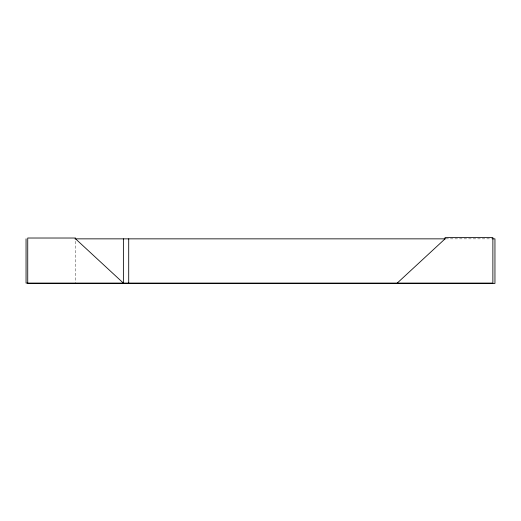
<?xml version="1.0" encoding="UTF-8"?>
<svg xmlns="http://www.w3.org/2000/svg" width="521" height="521" viewBox="0 0 521 521"><rect width="100%" height="100%" fill="white"/><g stroke="black" fill="none" stroke-linecap="round" stroke-linejoin="round"><path stroke-width="0.39" stroke-dasharray="2.6 1.95" d="M445.852 238.852L491.733 238.852M75.558 241.262L75.558 282.271"/><path stroke-width="0.78" d="M397.223 283.079L445.051 238.852L445.051 237.55L492.873 237.55L492.873 283.079L26.05 283.079L26.05 238.852M74.946 238.852L445.299 238.852M492.508 238.852L494.95 238.852L494.95 283.45L27.73 283.45L27.73 238.019L75.558 238.019L75.558 238.852L123.379 283.079L123.379 238.852M128.707 238.852L128.707 283.079M75.558 283.079L75.558 283.45"/></g></svg>
